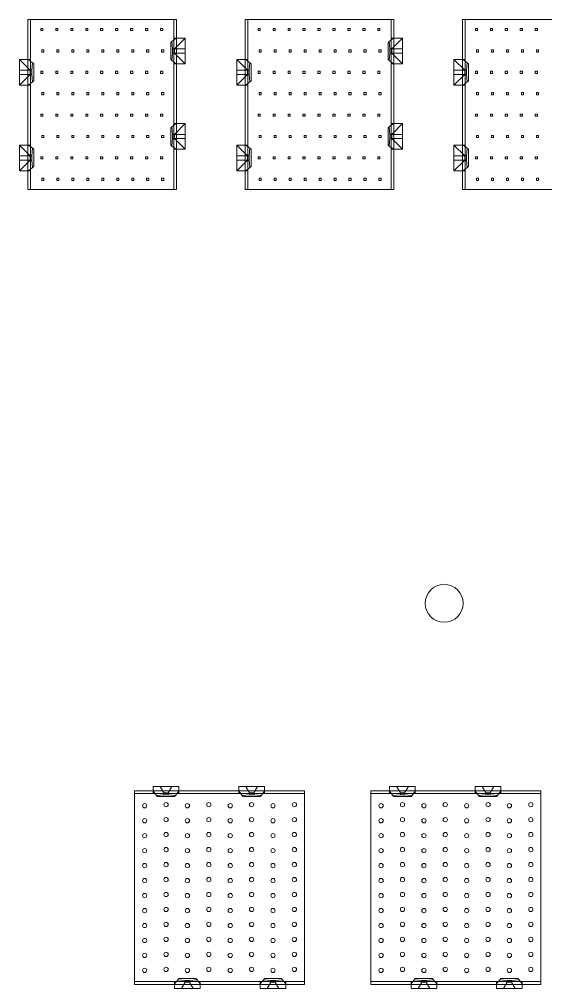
# Model space of a CAD drawing. Header units: millimetres. Extents: x -84 to 500, y -79 to 331.
# Drawn here: x 218.1 to 267.3, y 45.3 to 135.9 of the extents above; entities that cross this region are included whole.
import ezdxf
from ezdxf.lldxf.tags import DXFTag

# ---------------------------------------------------------------- set-up
doc = ezdxf.new("R2010")
doc.units = ezdxf.units.MM
tags = doc.linetypes.add('HIDDEN', pattern=[1.905, 1.27, -0.635]).pattern_tags.tags
tags[6:7] = [DXFTag(74, 4), DXFTag(75, 0), DXFTag(340, '0'), DXFTag(46, 1.0), DXFTag(50, 0.0), DXFTag(44, 0.0), DXFTag(45, 0.0)]
tags[4:5] = [DXFTag(74, 4), DXFTag(75, 0), DXFTag(340, '0'), DXFTag(46, 1.0), DXFTag(50, 0.0), DXFTag(44, 0.0), DXFTag(45, 0.0)]

msp = doc.modelspace()

# ---------------------------------------------------------------- linework, layer by layer
at = {"color": 7, "linetype": 'Continuous', "lineweight": 15}
for p, q in [((218.89, 135.95), (218.89, 132.2)), ((219.14, 135.95), (218.89, 135.95)), ((219.14, 135.95), (219.14, 132.2)), ((232.54, 135.95), (219.14, 135.95)), ((232.54, 134.2), (232.54, 135.95)), ((232.79, 135.95), (232.54, 135.95)), ((232.79, 135.95), (232.79, 134.2)), ((239.21, 135.95), (239.21, 132.2)), ((239.46, 135.95), (239.21, 135.95)), ((239.46, 135.95), (239.46, 132.2)), ((252.86, 135.95), (239.46, 135.95)), ((252.86, 134.2), (252.86, 135.95)), ((253.11, 135.95), (252.86, 135.95)), ((253.11, 135.95), (253.11, 134.2)), ((259.53, 135.95), (259.53, 132.2)), ((259.78, 135.95), (259.53, 135.95)), ((259.78, 135.95), (259.78, 132.2)), ((273.18, 135.95), (259.78, 135.95)), ((232.74, 134.2), (232.359, 133.895)), ((232.54, 134.2), (232.74, 134.2)), ((233.59, 134.2), (232.59, 133.2)), ((232.74, 134.2), (233.59, 134.2)), ((233.59, 134.2), (233.59, 133.2)), ((253.06, 134.2), (252.679, 133.895)), ((252.86, 134.2), (253.06, 134.2)), ((253.91, 134.2), (252.91, 133.2)), ((253.06, 134.2), (253.91, 134.2)), ((253.91, 134.2), (253.91, 133.2)), ((232.24, 133.8), (232.359, 133.895)), ((232.24, 132.2), (232.24, 133.8)), ((232.359, 133.895), (232.42, 133.2)), ((252.56, 133.8), (252.679, 133.895)), ((252.56, 132.2), (252.56, 133.8)), ((252.679, 133.895), (252.74, 133.2)), ((232.42, 132.8), (232.359, 132.105)), ((232.42, 133.2), (232.42, 132.8)), ((232.59, 133.2), (232.42, 133.2)), ((232.42, 132.8), (232.59, 132.8)), ((232.59, 132.8), (232.59, 133.2)), ((233.59, 133.2), (232.59, 133.2)), ((232.59, 132.8), (233.59, 131.8)), ((232.59, 132.8), (233.59, 132.8)), ((233.59, 133.2), (233.59, 132.8)), ((233.59, 132.8), (233.59, 131.8)), ((252.74, 132.8), (252.679, 132.105)), ((252.74, 133.2), (252.74, 132.8)), ((252.91, 133.2), (252.74, 133.2)), ((252.74, 132.8), (252.91, 132.8)), ((252.91, 132.8), (252.91, 133.2)), ((253.91, 133.2), (252.91, 133.2)), ((252.91, 132.8), (253.91, 131.8)), ((252.91, 132.8), (253.91, 132.8)), ((253.91, 133.2), (253.91, 132.8)), ((253.91, 132.8), (253.91, 131.8)), ((219.09, 131.2), (218.09, 132.2)), ((218.09, 131.2), (218.09, 132.2)), ((218.09, 132.2), (218.94, 132.2)), ((219.321, 131.895), (218.94, 132.2)), ((218.94, 132.2), (219.14, 132.2)), ((219.26, 131.2), (219.321, 131.895)), ((219.321, 131.895), (219.44, 131.8)), ((219.44, 131.8), (219.44, 130.2)), ((232.359, 132.105), (232.24, 132.2)), ((232.359, 132.105), (232.74, 131.8)), ((232.54, 126.2), (232.54, 131.8)), ((232.74, 131.8), (232.54, 131.8)), ((233.59, 131.8), (232.74, 131.8)), ((232.79, 131.8), (232.79, 126.2)), ((238.41, 132.2), (239.26, 132.2)), ((239.41, 131.2), (238.41, 132.2)), ((238.41, 131.2), (238.41, 132.2)), ((239.641, 131.895), (239.26, 132.2)), ((239.26, 132.2), (239.46, 132.2)), ((239.58, 131.2), (239.641, 131.895)), ((239.641, 131.895), (239.76, 131.8)), ((239.76, 131.8), (239.76, 130.2)), ((252.679, 132.105), (252.56, 132.2)), ((252.679, 132.105), (253.06, 131.8)), ((252.86, 126.2), (252.86, 131.8)), ((253.06, 131.8), (252.86, 131.8)), ((253.91, 131.8), (253.06, 131.8)), ((253.11, 131.8), (253.11, 126.2)), ((258.73, 132.2), (259.58, 132.2)), ((259.73, 131.2), (258.73, 132.2)), ((258.73, 131.2), (258.73, 132.2)), ((259.961, 131.895), (259.58, 132.2)), ((259.58, 132.2), (259.78, 132.2)), ((259.9, 131.2), (259.961, 131.895)), ((259.961, 131.895), (260.08, 131.8)), ((260.08, 131.8), (260.08, 130.2)), ((218.09, 130.8), (218.09, 131.2)), ((219.09, 131.2), (218.09, 131.2)), ((218.09, 129.8), (218.09, 130.8)), ((218.09, 129.8), (219.09, 130.8)), ((218.09, 130.8), (219.09, 130.8)), ((219.09, 131.2), (219.09, 130.8)), ((219.26, 131.2), (219.09, 131.2)), ((219.09, 130.8), (219.26, 130.8)), ((219.26, 130.8), (219.26, 131.2)), ((219.321, 130.105), (219.26, 130.8)), ((238.41, 130.8), (238.41, 131.2)), ((239.41, 131.2), (238.41, 131.2)), ((238.41, 129.8), (239.41, 130.8)), ((238.41, 129.8), (238.41, 130.8)), ((238.41, 130.8), (239.41, 130.8)), ((239.58, 131.2), (239.41, 131.2)), ((239.41, 131.2), (239.41, 130.8)), ((239.41, 130.8), (239.58, 130.8)), ((239.58, 130.8), (239.58, 131.2)), ((239.641, 130.105), (239.58, 130.8)), ((258.73, 130.8), (258.73, 131.2)), ((259.73, 131.2), (258.73, 131.2)), ((258.73, 129.8), (258.73, 130.8)), ((258.73, 129.8), (259.73, 130.8)), ((258.73, 130.8), (259.73, 130.8)), ((259.9, 131.2), (259.73, 131.2)), ((259.73, 131.2), (259.73, 130.8)), ((259.73, 130.8), (259.9, 130.8)), ((259.9, 130.8), (259.9, 131.2)), ((259.961, 130.105), (259.9, 130.8)), ((218.94, 129.8), (218.09, 129.8)), ((218.89, 124.2), (218.89, 129.8)), ((219.321, 130.105), (218.94, 129.8)), ((219.14, 129.8), (218.94, 129.8)), ((219.14, 129.8), (219.14, 124.2)), ((219.44, 130.2), (219.321, 130.105)), ((239.26, 129.8), (238.41, 129.8)), ((239.21, 124.2), (239.21, 129.8)), ((239.641, 130.105), (239.26, 129.8)), ((239.46, 129.8), (239.26, 129.8)), ((239.46, 129.8), (239.46, 124.2)), ((239.76, 130.2), (239.641, 130.105)), ((259.58, 129.8), (258.73, 129.8)), ((259.53, 124.2), (259.53, 129.8)), ((259.961, 130.105), (259.58, 129.8)), ((259.78, 129.8), (259.58, 129.8)), ((259.78, 129.8), (259.78, 124.2)), ((260.08, 130.2), (259.961, 130.105)), ((232.74, 126.2), (232.359, 125.895)), ((232.54, 126.2), (232.74, 126.2)), ((233.59, 126.2), (232.59, 125.2)), ((232.74, 126.2), (233.59, 126.2)), ((233.59, 126.2), (233.59, 125.2)), ((253.06, 126.2), (252.679, 125.895)), ((252.86, 126.2), (253.06, 126.2)), ((253.91, 126.2), (252.91, 125.2)), ((253.06, 126.2), (253.91, 126.2)), ((253.91, 126.2), (253.91, 125.2)), ((232.24, 125.8), (232.359, 125.895)), ((232.24, 124.2), (232.24, 125.8)), ((232.359, 125.895), (232.42, 125.2)), ((232.59, 125.2), (232.42, 125.2)), ((232.42, 125.2), (232.42, 124.8)), ((232.59, 124.8), (232.59, 125.2)), ((233.59, 125.2), (232.59, 125.2)), ((233.59, 125.2), (233.59, 124.8)), ((252.56, 125.8), (252.679, 125.895)), ((252.56, 124.2), (252.56, 125.8)), ((252.679, 125.895), (252.74, 125.2)), ((252.74, 125.2), (252.74, 124.8)), ((252.91, 125.2), (252.74, 125.2)), ((252.91, 124.8), (252.91, 125.2)), ((253.91, 125.2), (252.91, 125.2)), ((253.91, 125.2), (253.91, 124.8)), ((218.09, 124.2), (218.94, 124.2)), ((219.09, 123.2), (218.09, 124.2)), ((218.09, 123.2), (218.09, 124.2)), ((218.94, 124.2), (219.321, 123.895)), ((218.94, 124.2), (219.14, 124.2)), ((232.359, 124.105), (232.24, 124.2)), ((232.42, 124.8), (232.359, 124.105)), ((232.42, 124.8), (232.59, 124.8)), ((232.59, 124.8), (233.59, 124.8)), ((232.59, 124.8), (233.59, 123.8)), ((233.59, 124.8), (233.59, 123.8)), ((238.41, 124.2), (239.26, 124.2)), ((239.41, 123.2), (238.41, 124.2)), ((238.41, 123.2), (238.41, 124.2)), ((239.26, 124.2), (239.641, 123.895)), ((239.26, 124.2), (239.46, 124.2)), ((252.679, 124.105), (252.56, 124.2)), ((252.74, 124.8), (252.679, 124.105)), ((252.74, 124.8), (252.91, 124.8)), ((252.91, 124.8), (253.91, 124.8)), ((252.91, 124.8), (253.91, 123.8)), ((253.91, 124.8), (253.91, 123.8)), ((259.73, 123.2), (258.73, 124.2)), ((258.73, 123.2), (258.73, 124.2)), ((258.73, 124.2), (259.58, 124.2)), ((259.58, 124.2), (259.961, 123.895)), ((259.58, 124.2), (259.78, 124.2)), ((219.26, 123.2), (219.321, 123.895)), ((219.321, 123.895), (219.44, 123.8)), ((219.44, 123.8), (219.44, 122.2)), ((232.74, 123.8), (232.359, 124.105)), ((232.54, 120.05), (232.54, 123.8)), ((232.74, 123.8), (232.54, 123.8)), ((233.59, 123.8), (232.74, 123.8)), ((232.79, 123.8), (232.79, 120.05)), ((239.58, 123.2), (239.641, 123.895)), ((239.641, 123.895), (239.76, 123.8)), ((239.76, 123.8), (239.76, 122.2)), ((253.06, 123.8), (252.679, 124.105)), ((252.86, 120.05), (252.86, 123.8)), ((253.06, 123.8), (252.86, 123.8)), ((253.91, 123.8), (253.06, 123.8)), ((253.11, 123.8), (253.11, 120.05)), ((259.9, 123.2), (259.961, 123.895)), ((259.961, 123.895), (260.08, 123.8)), ((260.08, 123.8), (260.08, 122.2)), ((218.09, 122.8), (218.09, 123.2)), ((219.09, 123.2), (218.09, 123.2)), ((218.09, 121.8), (219.09, 122.8)), ((218.09, 122.8), (219.09, 122.8)), ((218.09, 121.8), (218.09, 122.8)), ((219.26, 123.2), (219.09, 123.2)), ((219.09, 123.2), (219.09, 122.8)), ((219.09, 122.8), (219.26, 122.8)), ((219.26, 122.8), (219.26, 123.2)), ((219.321, 122.105), (219.26, 122.8)), ((238.41, 122.8), (238.41, 123.2)), ((239.41, 123.2), (238.41, 123.2)), ((238.41, 121.8), (239.41, 122.8)), ((238.41, 121.8), (238.41, 122.8)), ((238.41, 122.8), (239.41, 122.8)), ((239.58, 123.2), (239.41, 123.2)), ((239.41, 123.2), (239.41, 122.8)), ((239.41, 122.8), (239.58, 122.8)), ((239.58, 122.8), (239.58, 123.2)), ((239.641, 122.105), (239.58, 122.8)), ((258.73, 122.8), (258.73, 123.2)), ((259.73, 123.2), (258.73, 123.2)), ((258.73, 121.8), (259.73, 122.8)), ((258.73, 121.8), (258.73, 122.8)), ((258.73, 122.8), (259.73, 122.8)), ((259.9, 123.2), (259.73, 123.2)), ((259.73, 123.2), (259.73, 122.8)), ((259.73, 122.8), (259.9, 122.8)), ((259.9, 122.8), (259.9, 123.2)), ((259.961, 122.105), (259.9, 122.8)), ((218.94, 121.8), (218.09, 121.8)), ((218.89, 120.05), (218.89, 121.8)), ((218.94, 121.8), (219.321, 122.105)), ((219.14, 121.8), (218.94, 121.8)), ((219.14, 121.8), (219.14, 120.05)), ((219.44, 122.2), (219.321, 122.105)), ((239.26, 121.8), (238.41, 121.8)), ((239.21, 120.05), (239.21, 121.8)), ((239.26, 121.8), (239.641, 122.105)), ((239.46, 121.8), (239.26, 121.8)), ((239.46, 121.8), (239.46, 120.05)), ((239.76, 122.2), (239.641, 122.105)), ((259.58, 121.8), (258.73, 121.8)), ((259.53, 120.05), (259.53, 121.8)), ((259.58, 121.8), (259.961, 122.105)), ((259.78, 121.8), (259.58, 121.8)), ((259.78, 121.8), (259.78, 120.05)), ((260.08, 122.2), (259.961, 122.105)), ((218.89, 120.05), (219.14, 120.05)), ((219.14, 120.05), (232.54, 120.05)), ((232.79, 120.05), (232.54, 120.05)), ((239.21, 120.05), (239.46, 120.05)), ((239.46, 120.05), (252.86, 120.05)), ((253.11, 120.05), (252.86, 120.05)), ((259.53, 120.05), (259.78, 120.05)), ((259.78, 120.05), (273.18, 120.05)), ((228.854, 63.82), (230.604, 63.82)), ((228.854, 63.82), (228.854, 63.57)), ((230.604, 63.57), (228.854, 63.57)), ((228.854, 63.57), (228.854, 45.97)), ((230.604, 63.77), (230.604, 64.22)), ((230.604, 64.22), (231.258, 64.22)), ((230.909, 63.389), (230.604, 63.77)), ((230.604, 63.57), (230.604, 63.77)), ((230.909, 63.389), (231.604, 63.45)), ((231.258, 64.22), (231.604, 63.62)), ((231.258, 64.22), (232.35, 64.22)), ((232.004, 63.62), (231.604, 63.62)), ((231.604, 63.62), (231.604, 63.45)), ((231.604, 63.45), (232.004, 63.45)), ((232.004, 63.62), (232.35, 64.22)), ((232.004, 63.45), (232.004, 63.62)), ((232.004, 63.45), (232.699, 63.389)), ((232.35, 64.22), (233.004, 64.22)), ((232.699, 63.389), (233.004, 63.77)), ((233.004, 64.22), (233.004, 63.77)), ((233.004, 63.82), (238.604, 63.82)), ((233.004, 63.77), (233.004, 63.57)), ((238.604, 63.57), (233.004, 63.57)), ((238.604, 63.77), (238.604, 64.22)), ((238.604, 64.22), (239.258, 64.22)), ((238.909, 63.389), (238.604, 63.77)), ((238.604, 63.57), (238.604, 63.77)), ((238.909, 63.389), (239.604, 63.45)), ((239.258, 64.22), (239.604, 63.62)), ((239.258, 64.22), (240.35, 64.22)), ((240.004, 63.62), (239.604, 63.62)), ((239.604, 63.62), (239.604, 63.45)), ((239.604, 63.45), (240.004, 63.45)), ((240.004, 63.62), (240.35, 64.22)), ((240.004, 63.45), (240.004, 63.62)), ((240.004, 63.45), (240.699, 63.389)), ((240.35, 64.22), (241.004, 64.22)), ((241.004, 63.77), (240.699, 63.389)), ((241.004, 64.22), (241.004, 63.77)), ((241.004, 63.82), (244.754, 63.82)), ((241.004, 63.77), (241.004, 63.57)), ((244.754, 63.57), (241.004, 63.57)), ((244.754, 63.82), (244.754, 63.57)), ((244.754, 45.97), (244.754, 63.57)), ((250.964, 63.82), (252.714, 63.82)), ((250.964, 63.82), (250.964, 63.57)), ((250.964, 63.57), (250.964, 45.97)), ((252.714, 63.57), (250.964, 63.57)), ((252.714, 63.77), (252.714, 64.22)), ((252.714, 64.22), (253.368, 64.22)), ((253.019, 63.389), (252.714, 63.77)), ((252.714, 63.57), (252.714, 63.77)), ((253.019, 63.389), (253.714, 63.45)), ((253.368, 64.22), (253.714, 63.62)), ((253.368, 64.22), (254.46, 64.22)), ((254.114, 63.62), (253.714, 63.62)), ((253.714, 63.62), (253.714, 63.45)), ((253.714, 63.45), (254.114, 63.45)), ((254.114, 63.62), (254.46, 64.22)), ((254.114, 63.45), (254.114, 63.62)), ((254.114, 63.45), (254.809, 63.389)), ((254.46, 64.22), (255.114, 64.22)), ((254.809, 63.389), (255.114, 63.77)), ((255.114, 64.22), (255.114, 63.77)), ((255.114, 63.82), (260.714, 63.82)), ((255.114, 63.77), (255.114, 63.57)), ((260.714, 63.57), (255.114, 63.57)), ((260.714, 63.77), (260.714, 64.22)), ((260.714, 64.22), (261.368, 64.22)), ((261.019, 63.389), (260.714, 63.77)), ((260.714, 63.57), (260.714, 63.77)), ((261.019, 63.389), (261.714, 63.45)), ((261.368, 64.22), (261.714, 63.62)), ((261.368, 64.22), (262.46, 64.22)), ((262.114, 63.62), (261.714, 63.62)), ((261.714, 63.62), (261.714, 63.45)), ((261.714, 63.45), (262.114, 63.45)), ((262.114, 63.62), (262.46, 64.22)), ((262.114, 63.45), (262.114, 63.62)), ((262.114, 63.45), (262.809, 63.389)), ((262.46, 64.22), (263.114, 64.22)), ((263.114, 63.77), (262.809, 63.389)), ((263.114, 64.22), (263.114, 63.77)), ((263.114, 63.82), (266.864, 63.82)), ((263.114, 63.77), (263.114, 63.57)), ((266.864, 63.57), (263.114, 63.57)), ((266.864, 63.82), (266.864, 63.57)), ((266.864, 45.97), (266.864, 63.57)), ((231.004, 63.27), (230.909, 63.389)), ((232.604, 63.27), (231.004, 63.27)), ((232.699, 63.389), (232.604, 63.27)), ((239.004, 63.27), (238.909, 63.389)), ((240.604, 63.27), (239.004, 63.27)), ((240.699, 63.389), (240.604, 63.27)), ((253.114, 63.27), (253.019, 63.389)), ((254.714, 63.27), (253.114, 63.27)), ((254.809, 63.389), (254.714, 63.27)), ((261.114, 63.27), (261.019, 63.389)), ((262.714, 63.27), (261.114, 63.27)), ((262.809, 63.389), (262.714, 63.27)), ((232.909, 46.151), (233.004, 46.27)), ((233.004, 46.27), (234.604, 46.27)), ((234.604, 46.27), (234.699, 46.151)), ((240.908, 46.151), (241.004, 46.27)), ((241.004, 46.27), (242.604, 46.27)), ((242.604, 46.27), (242.7, 46.151)), ((255.019, 46.151), (255.114, 46.27)), ((255.114, 46.27), (256.714, 46.27)), ((256.714, 46.27), (256.809, 46.151)), ((263.018, 46.151), (263.114, 46.27)), ((263.114, 46.27), (264.714, 46.27)), ((264.714, 46.27), (264.81, 46.151)), ((228.854, 45.97), (232.604, 45.97)), ((228.854, 45.97), (228.854, 45.72)), ((228.854, 45.72), (232.604, 45.72)), ((232.909, 46.151), (232.604, 45.77)), ((232.604, 45.77), (232.604, 45.97)), ((232.604, 45.32), (232.604, 45.77)), ((233.258, 45.32), (232.604, 45.32)), ((233.604, 46.09), (232.909, 46.151)), ((233.604, 45.92), (233.258, 45.32)), ((234.35, 45.32), (233.258, 45.32)), ((233.604, 46.09), (233.604, 45.92)), ((234.004, 46.09), (233.604, 46.09)), ((233.604, 45.92), (234.004, 45.92)), ((234.699, 46.151), (234.004, 46.09)), ((234.004, 45.92), (234.004, 46.09)), ((234.35, 45.32), (234.004, 45.92)), ((235.004, 45.32), (234.35, 45.32)), ((234.699, 46.151), (235.004, 45.77)), ((235.004, 45.97), (240.604, 45.97)), ((235.004, 45.97), (235.004, 45.77)), ((235.004, 45.77), (235.004, 45.32)), ((240.604, 45.72), (235.004, 45.72)), ((240.604, 45.77), (240.908, 46.151)), ((240.604, 45.77), (240.604, 45.97)), ((240.604, 45.32), (240.604, 45.77)), ((241.258, 45.32), (240.604, 45.32)), ((241.604, 46.09), (240.908, 46.151)), ((241.604, 45.92), (241.258, 45.32)), ((242.35, 45.32), (241.258, 45.32)), ((242.004, 46.09), (241.604, 46.09)), ((241.604, 46.09), (241.604, 45.92)), ((241.604, 45.92), (242.004, 45.92)), ((242.7, 46.151), (242.004, 46.09)), ((242.004, 45.92), (242.004, 46.09)), ((242.35, 45.32), (242.004, 45.92)), ((243.004, 45.32), (242.35, 45.32)), ((242.7, 46.151), (243.004, 45.77)), ((243.004, 45.97), (244.754, 45.97)), ((243.004, 45.97), (243.004, 45.77)), ((243.004, 45.77), (243.004, 45.32)), ((244.754, 45.72), (243.004, 45.72)), ((244.754, 45.72), (244.754, 45.97)), ((250.964, 45.97), (254.714, 45.97)), ((250.964, 45.97), (250.964, 45.72)), ((250.964, 45.72), (254.714, 45.72)), ((255.019, 46.151), (254.714, 45.77)), ((254.714, 45.77), (254.714, 45.97)), ((254.714, 45.32), (254.714, 45.77)), ((255.368, 45.32), (254.714, 45.32)), ((255.714, 46.09), (255.019, 46.151)), ((255.714, 45.92), (255.368, 45.32)), ((256.46, 45.32), (255.368, 45.32)), ((255.714, 46.09), (255.714, 45.92)), ((256.114, 46.09), (255.714, 46.09)), ((255.714, 45.92), (256.114, 45.92)), ((256.809, 46.151), (256.114, 46.09)), ((256.114, 45.92), (256.114, 46.09)), ((256.46, 45.32), (256.114, 45.92)), ((257.114, 45.32), (256.46, 45.32)), ((256.809, 46.151), (257.114, 45.77)), ((257.114, 45.97), (262.714, 45.97)), ((257.114, 45.97), (257.114, 45.77)), ((257.114, 45.77), (257.114, 45.32)), ((262.714, 45.72), (257.114, 45.72)), ((262.714, 45.77), (263.018, 46.151)), ((262.714, 45.77), (262.714, 45.97)), ((262.714, 45.32), (262.714, 45.77)), ((263.368, 45.32), (262.714, 45.32)), ((263.714, 46.09), (263.018, 46.151)), ((263.714, 45.92), (263.368, 45.32)), ((264.46, 45.32), (263.368, 45.32)), ((263.714, 46.09), (263.714, 45.92)), ((264.114, 46.09), (263.714, 46.09)), ((263.714, 45.92), (264.114, 45.92)), ((264.81, 46.151), (264.114, 46.09)), ((264.114, 45.92), (264.114, 46.09)), ((264.46, 45.32), (264.114, 45.92)), ((265.114, 45.32), (264.46, 45.32)), ((264.81, 46.151), (265.114, 45.77)), ((265.114, 45.97), (266.864, 45.97)), ((265.114, 45.97), (265.114, 45.77)), ((265.114, 45.77), (265.114, 45.32)), ((266.864, 45.72), (265.114, 45.72)), ((266.864, 45.72), (266.864, 45.97))]:
    msp.add_line(p, q, dxfattribs=at)
at = {"color": 7, "linetype": 'HIDDEN', "lineweight": 0}
for p, q in [((220.09, 135.1), (220.29, 135.1)), ((220.09, 135.1), (220.09, 134.9)), ((220.29, 135.1), (220.29, 134.9)), ((221.49, 135.1), (221.49, 134.9)), ((221.49, 135.1), (221.69, 135.1)), ((221.69, 135.1), (221.69, 134.9)), ((222.89, 135.1), (222.89, 134.9)), ((222.89, 135.1), (223.09, 135.1)), ((223.09, 135.1), (223.09, 134.9)), ((224.29, 135.1), (224.29, 134.9)), ((224.29, 135.1), (224.49, 135.1)), ((224.49, 135.1), (224.49, 134.9)), ((225.69, 135.1), (225.69, 134.9)), ((225.69, 135.1), (225.89, 135.1)), ((225.89, 135.1), (225.89, 134.9)), ((227.09, 135.1), (227.29, 135.1)), ((227.09, 135.1), (227.09, 134.9)), ((227.29, 135.1), (227.29, 134.9)), ((228.49, 135.1), (228.49, 134.9)), ((228.49, 135.1), (228.69, 135.1)), ((228.69, 135.1), (228.69, 134.9)), ((229.89, 135.1), (229.89, 134.9)), ((229.89, 135.1), (230.09, 135.1)), ((230.09, 135.1), (230.09, 134.9)), ((231.29, 135.1), (231.29, 134.9)), ((231.29, 135.1), (231.49, 135.1)), ((231.49, 135.1), (231.49, 134.9)), ((240.41, 135.1), (240.61, 135.1)), ((240.41, 135.1), (240.41, 134.9)), ((240.61, 135.1), (240.61, 134.9)), ((241.81, 135.1), (242.01, 135.1)), ((241.81, 135.1), (241.81, 134.9)), ((242.01, 135.1), (242.01, 134.9)), ((243.21, 135.1), (243.41, 135.1)), ((243.21, 135.1), (243.21, 134.9)), ((243.41, 135.1), (243.41, 134.9)), ((244.61, 135.1), (244.61, 134.9)), ((244.61, 135.1), (244.81, 135.1)), ((244.81, 135.1), (244.81, 134.9)), ((246.01, 135.1), (246.21, 135.1)), ((246.01, 135.1), (246.01, 134.9)), ((246.21, 135.1), (246.21, 134.9)), ((247.41, 135.1), (247.61, 135.1)), ((247.41, 135.1), (247.41, 134.9)), ((247.61, 135.1), (247.61, 134.9)), ((248.81, 135.1), (249.01, 135.1)), ((248.81, 135.1), (248.81, 134.9)), ((249.01, 135.1), (249.01, 134.9)), ((250.21, 135.1), (250.21, 134.9)), ((250.21, 135.1), (250.41, 135.1)), ((250.41, 135.1), (250.41, 134.9)), ((251.61, 135.1), (251.61, 134.9)), ((251.61, 135.1), (251.81, 135.1)), ((251.81, 135.1), (251.81, 134.9)), ((260.73, 135.1), (260.73, 134.9)), ((260.73, 135.1), (260.93, 135.1)), ((260.93, 135.1), (260.93, 134.9)), ((262.13, 135.1), (262.13, 134.9)), ((262.13, 135.1), (262.33, 135.1)), ((262.33, 135.1), (262.33, 134.9)), ((263.53, 135.1), (263.53, 134.9)), ((263.53, 135.1), (263.73, 135.1)), ((263.73, 135.1), (263.73, 134.9)), ((264.93, 135.1), (265.13, 135.1)), ((264.93, 135.1), (264.93, 134.9)), ((265.13, 135.1), (265.13, 134.9)), ((266.33, 135.1), (266.53, 135.1)), ((266.33, 135.1), (266.33, 134.9)), ((266.53, 135.1), (266.53, 134.9)), ((220.29, 134.9), (220.09, 134.9)), ((221.69, 134.9), (221.49, 134.9)), ((223.09, 134.9), (222.89, 134.9)), ((224.49, 134.9), (224.29, 134.9)), ((225.89, 134.9), (225.69, 134.9)), ((227.29, 134.9), (227.09, 134.9)), ((228.69, 134.9), (228.49, 134.9)), ((230.09, 134.9), (229.89, 134.9)), ((231.49, 134.9), (231.29, 134.9)), ((232.54, 131.8), (232.54, 134.2)), ((232.79, 134.2), (232.79, 131.8)), ((240.61, 134.9), (240.41, 134.9)), ((242.01, 134.9), (241.81, 134.9)), ((243.41, 134.9), (243.21, 134.9)), ((244.81, 134.9), (244.61, 134.9)), ((246.21, 134.9), (246.01, 134.9)), ((247.61, 134.9), (247.41, 134.9)), ((249.01, 134.9), (248.81, 134.9)), ((250.41, 134.9), (250.21, 134.9)), ((251.81, 134.9), (251.61, 134.9)), ((252.86, 131.8), (252.86, 134.2)), ((253.11, 134.2), (253.11, 131.8)), ((260.93, 134.9), (260.73, 134.9)), ((262.33, 134.9), (262.13, 134.9)), ((263.73, 134.9), (263.53, 134.9)), ((265.13, 134.9), (264.93, 134.9)), ((266.53, 134.9), (266.33, 134.9)), ((220.19, 133.1), (220.39, 133.1)), ((220.19, 132.9), (220.19, 133.1)), ((220.19, 132.9), (220.39, 132.9)), ((220.39, 133.1), (220.39, 132.9)), ((221.59, 132.9), (221.59, 133.1)), ((221.59, 133.1), (221.79, 133.1)), ((221.59, 132.9), (221.79, 132.9)), ((221.79, 133.1), (221.79, 132.9)), ((222.99, 132.9), (222.99, 133.1)), ((222.99, 133.1), (223.19, 133.1)), ((222.99, 132.9), (223.19, 132.9)), ((223.19, 133.1), (223.19, 132.9)), ((224.39, 132.9), (224.39, 133.1)), ((224.39, 133.1), (224.59, 133.1)), ((224.39, 132.9), (224.59, 132.9)), ((224.59, 133.1), (224.59, 132.9)), ((225.79, 132.9), (225.79, 133.1)), ((225.79, 133.1), (225.99, 133.1)), ((225.79, 132.9), (225.99, 132.9)), ((225.99, 133.1), (225.99, 132.9)), ((227.19, 132.9), (227.19, 133.1)), ((227.19, 133.1), (227.39, 133.1)), ((227.19, 132.9), (227.39, 132.9)), ((227.39, 133.1), (227.39, 132.9)), ((228.59, 133.1), (228.79, 133.1)), ((228.59, 132.9), (228.59, 133.1)), ((228.59, 132.9), (228.79, 132.9)), ((228.79, 133.1), (228.79, 132.9)), ((229.99, 133.1), (230.19, 133.1)), ((229.99, 132.9), (229.99, 133.1)), ((229.99, 132.9), (230.19, 132.9)), ((230.19, 133.1), (230.19, 132.9)), ((231.39, 133.1), (231.59, 133.1)), ((231.39, 132.9), (231.39, 133.1)), ((231.39, 132.9), (231.59, 132.9)), ((231.59, 133.1), (231.59, 132.9)), ((240.51, 132.9), (240.51, 133.1)), ((240.51, 133.1), (240.71, 133.1)), ((240.51, 132.9), (240.71, 132.9)), ((240.71, 133.1), (240.71, 132.9)), ((241.91, 132.9), (241.91, 133.1)), ((241.91, 133.1), (242.11, 133.1)), ((241.91, 132.9), (242.11, 132.9)), ((242.11, 133.1), (242.11, 132.9)), ((243.31, 132.9), (243.31, 133.1)), ((243.31, 133.1), (243.51, 133.1)), ((243.31, 132.9), (243.51, 132.9)), ((243.51, 133.1), (243.51, 132.9)), ((244.71, 132.9), (244.71, 133.1)), ((244.71, 133.1), (244.91, 133.1)), ((244.71, 132.9), (244.91, 132.9)), ((244.91, 133.1), (244.91, 132.9)), ((246.11, 132.9), (246.11, 133.1)), ((246.11, 133.1), (246.31, 133.1)), ((246.11, 132.9), (246.31, 132.9)), ((246.31, 133.1), (246.31, 132.9)), ((247.51, 132.9), (247.51, 133.1)), ((247.51, 133.1), (247.71, 133.1)), ((247.51, 132.9), (247.71, 132.9)), ((247.71, 133.1), (247.71, 132.9)), ((248.91, 132.9), (248.91, 133.1)), ((248.91, 133.1), (249.11, 133.1)), ((248.91, 132.9), (249.11, 132.9)), ((249.11, 133.1), (249.11, 132.9)), ((250.31, 132.9), (250.31, 133.1)), ((250.31, 133.1), (250.51, 133.1)), ((250.31, 132.9), (250.51, 132.9)), ((250.51, 133.1), (250.51, 132.9)), ((251.71, 132.9), (251.71, 133.1)), ((251.71, 133.1), (251.91, 133.1)), ((251.71, 132.9), (251.91, 132.9)), ((251.91, 133.1), (251.91, 132.9)), ((260.83, 133.1), (261.03, 133.1)), ((260.83, 132.9), (260.83, 133.1)), ((260.83, 132.9), (261.03, 132.9)), ((261.03, 133.1), (261.03, 132.9)), ((262.23, 132.9), (262.23, 133.1)), ((262.23, 133.1), (262.43, 133.1)), ((262.23, 132.9), (262.43, 132.9)), ((262.43, 133.1), (262.43, 132.9)), ((263.63, 132.9), (263.63, 133.1)), ((263.63, 133.1), (263.83, 133.1)), ((263.63, 132.9), (263.83, 132.9)), ((263.83, 133.1), (263.83, 132.9)), ((265.03, 132.9), (265.03, 133.1)), ((265.03, 133.1), (265.23, 133.1)), ((265.03, 132.9), (265.23, 132.9)), ((265.23, 133.1), (265.23, 132.9)), ((266.43, 132.9), (266.43, 133.1)), ((266.43, 133.1), (266.63, 133.1)), ((266.43, 132.9), (266.63, 132.9)), ((266.63, 133.1), (266.63, 132.9)), ((218.89, 129.8), (218.89, 132.2)), ((219.14, 129.8), (219.14, 132.2)), ((239.21, 129.8), (239.21, 132.2)), ((239.46, 129.8), (239.46, 132.2)), ((259.53, 129.8), (259.53, 132.2)), ((259.78, 129.8), (259.78, 132.2)), ((220.09, 131.1), (220.09, 130.9)), ((220.09, 131.1), (220.29, 131.1)), ((220.29, 130.9), (220.09, 130.9)), ((220.29, 131.1), (220.29, 130.9)), ((221.49, 131.1), (221.49, 130.9)), ((221.49, 131.1), (221.69, 131.1)), ((221.69, 130.9), (221.49, 130.9)), ((221.69, 131.1), (221.69, 130.9)), ((222.89, 131.1), (222.89, 130.9)), ((222.89, 131.1), (223.09, 131.1)), ((223.09, 130.9), (222.89, 130.9)), ((223.09, 131.1), (223.09, 130.9)), ((224.29, 131.1), (224.29, 130.9)), ((224.29, 131.1), (224.49, 131.1)), ((224.49, 130.9), (224.29, 130.9)), ((224.49, 131.1), (224.49, 130.9)), ((225.69, 131.1), (225.69, 130.9)), ((225.69, 131.1), (225.89, 131.1)), ((225.89, 130.9), (225.69, 130.9)), ((225.89, 131.1), (225.89, 130.9)), ((227.09, 131.1), (227.29, 131.1)), ((227.09, 131.1), (227.09, 130.9)), ((227.29, 130.9), (227.09, 130.9)), ((227.29, 131.1), (227.29, 130.9)), ((228.49, 131.1), (228.49, 130.9)), ((228.49, 131.1), (228.69, 131.1)), ((228.69, 130.9), (228.49, 130.9)), ((228.69, 131.1), (228.69, 130.9)), ((229.89, 131.1), (229.89, 130.9)), ((229.89, 131.1), (230.09, 131.1)), ((230.09, 130.9), (229.89, 130.9)), ((230.09, 131.1), (230.09, 130.9)), ((231.29, 131.1), (231.29, 130.9)), ((231.29, 131.1), (231.49, 131.1)), ((231.49, 130.9), (231.29, 130.9)), ((231.49, 131.1), (231.49, 130.9)), ((240.41, 131.1), (240.41, 130.9)), ((240.41, 131.1), (240.61, 131.1)), ((240.61, 130.9), (240.41, 130.9)), ((240.61, 131.1), (240.61, 130.9)), ((241.81, 131.1), (242.01, 131.1)), ((241.81, 131.1), (241.81, 130.9)), ((242.01, 130.9), (241.81, 130.9)), ((242.01, 131.1), (242.01, 130.9)), ((243.21, 131.1), (243.21, 130.9)), ((243.21, 131.1), (243.41, 131.1)), ((243.41, 130.9), (243.21, 130.9)), ((243.41, 131.1), (243.41, 130.9)), ((244.61, 131.1), (244.61, 130.9)), ((244.61, 131.1), (244.81, 131.1)), ((244.81, 130.9), (244.61, 130.9)), ((244.81, 131.1), (244.81, 130.9)), ((246.01, 131.1), (246.21, 131.1)), ((246.01, 131.1), (246.01, 130.9)), ((246.21, 130.9), (246.01, 130.9)), ((246.21, 131.1), (246.21, 130.9)), ((247.41, 131.1), (247.61, 131.1)), ((247.41, 131.1), (247.41, 130.9)), ((247.61, 130.9), (247.41, 130.9)), ((247.61, 131.1), (247.61, 130.9)), ((248.81, 131.1), (249.01, 131.1)), ((248.81, 131.1), (248.81, 130.9)), ((249.01, 130.9), (248.81, 130.9)), ((249.01, 131.1), (249.01, 130.9)), ((250.21, 131.1), (250.41, 131.1)), ((250.21, 131.1), (250.21, 130.9)), ((250.41, 130.9), (250.21, 130.9)), ((250.41, 131.1), (250.41, 130.9)), ((251.61, 131.1), (251.61, 130.9)), ((251.61, 131.1), (251.81, 131.1)), ((251.81, 130.9), (251.61, 130.9)), ((251.81, 131.1), (251.81, 130.9)), ((260.73, 131.1), (260.73, 130.9)), ((260.73, 131.1), (260.93, 131.1)), ((260.93, 130.9), (260.73, 130.9)), ((260.93, 131.1), (260.93, 130.9)), ((262.13, 131.1), (262.33, 131.1)), ((262.13, 131.1), (262.13, 130.9)), ((262.33, 130.9), (262.13, 130.9)), ((262.33, 131.1), (262.33, 130.9)), ((263.53, 131.1), (263.53, 130.9)), ((263.53, 131.1), (263.73, 131.1)), ((263.73, 130.9), (263.53, 130.9)), ((263.73, 131.1), (263.73, 130.9)), ((264.93, 131.1), (265.13, 131.1)), ((264.93, 131.1), (264.93, 130.9)), ((265.13, 130.9), (264.93, 130.9)), ((265.13, 131.1), (265.13, 130.9)), ((266.33, 131.1), (266.53, 131.1)), ((266.33, 131.1), (266.33, 130.9)), ((266.53, 130.9), (266.33, 130.9)), ((266.53, 131.1), (266.53, 130.9)), ((220.19, 129.1), (220.39, 129.1)), ((220.19, 128.9), (220.19, 129.1)), ((220.19, 128.9), (220.39, 128.9)), ((220.39, 129.1), (220.39, 128.9)), ((221.59, 129.1), (221.79, 129.1)), ((221.59, 128.9), (221.59, 129.1)), ((221.59, 128.9), (221.79, 128.9)), ((221.79, 129.1), (221.79, 128.9)), ((222.99, 129.1), (223.19, 129.1)), ((222.99, 128.9), (222.99, 129.1)), ((222.99, 128.9), (223.19, 128.9)), ((223.19, 129.1), (223.19, 128.9)), ((224.39, 129.1), (224.59, 129.1)), ((224.39, 128.9), (224.39, 129.1)), ((224.39, 128.9), (224.59, 128.9)), ((224.59, 129.1), (224.59, 128.9)), ((225.79, 129.1), (225.99, 129.1)), ((225.79, 128.9), (225.79, 129.1)), ((225.79, 128.9), (225.99, 128.9)), ((225.99, 129.1), (225.99, 128.9)), ((227.19, 128.9), (227.19, 129.1)), ((227.19, 129.1), (227.39, 129.1)), ((227.19, 128.9), (227.39, 128.9)), ((227.39, 129.1), (227.39, 128.9)), ((228.59, 129.1), (228.79, 129.1)), ((228.59, 128.9), (228.59, 129.1)), ((228.59, 128.9), (228.79, 128.9)), ((228.79, 129.1), (228.79, 128.9)), ((229.99, 129.1), (230.19, 129.1)), ((229.99, 128.9), (229.99, 129.1)), ((229.99, 128.9), (230.19, 128.9)), ((230.19, 129.1), (230.19, 128.9)), ((231.39, 129.1), (231.59, 129.1)), ((231.39, 128.9), (231.39, 129.1)), ((231.39, 128.9), (231.59, 128.9)), ((231.59, 129.1), (231.59, 128.9)), ((240.51, 128.9), (240.51, 129.1)), ((240.51, 129.1), (240.71, 129.1)), ((240.51, 128.9), (240.71, 128.9)), ((240.71, 129.1), (240.71, 128.9)), ((241.91, 128.9), (241.91, 129.1)), ((241.91, 129.1), (242.11, 129.1)), ((241.91, 128.9), (242.11, 128.9)), ((242.11, 129.1), (242.11, 128.9)), ((243.31, 128.9), (243.31, 129.1)), ((243.31, 129.1), (243.51, 129.1)), ((243.31, 128.9), (243.51, 128.9)), ((243.51, 129.1), (243.51, 128.9)), ((244.71, 129.1), (244.91, 129.1)), ((244.71, 128.9), (244.71, 129.1)), ((244.71, 128.9), (244.91, 128.9)), ((244.91, 129.1), (244.91, 128.9)), ((246.11, 129.1), (246.31, 129.1)), ((246.11, 128.9), (246.11, 129.1)), ((246.11, 128.9), (246.31, 128.9)), ((246.31, 129.1), (246.31, 128.9)), ((247.51, 128.9), (247.51, 129.1)), ((247.51, 129.1), (247.71, 129.1)), ((247.51, 128.9), (247.71, 128.9)), ((247.71, 129.1), (247.71, 128.9)), ((248.91, 129.1), (249.11, 129.1)), ((248.91, 128.9), (248.91, 129.1)), ((248.91, 128.9), (249.11, 128.9)), ((249.11, 129.1), (249.11, 128.9)), ((250.31, 129.1), (250.51, 129.1)), ((250.31, 128.9), (250.31, 129.1)), ((250.31, 128.9), (250.51, 128.9)), ((250.51, 129.1), (250.51, 128.9)), ((251.71, 129.1), (251.91, 129.1)), ((251.71, 128.9), (251.71, 129.1)), ((251.71, 128.9), (251.91, 128.9)), ((251.91, 129.1), (251.91, 128.9)), ((260.83, 129.1), (261.03, 129.1)), ((260.83, 128.9), (260.83, 129.1)), ((260.83, 128.9), (261.03, 128.9)), ((261.03, 129.1), (261.03, 128.9)), ((262.23, 128.9), (262.23, 129.1)), ((262.23, 129.1), (262.43, 129.1)), ((262.23, 128.9), (262.43, 128.9)), ((262.43, 129.1), (262.43, 128.9)), ((263.63, 129.1), (263.83, 129.1)), ((263.63, 128.9), (263.63, 129.1)), ((263.63, 128.9), (263.83, 128.9)), ((263.83, 129.1), (263.83, 128.9)), ((265.03, 129.1), (265.23, 129.1)), ((265.03, 128.9), (265.03, 129.1)), ((265.03, 128.9), (265.23, 128.9)), ((265.23, 129.1), (265.23, 128.9)), ((266.43, 129.1), (266.63, 129.1)), ((266.43, 128.9), (266.43, 129.1)), ((266.43, 128.9), (266.63, 128.9)), ((266.63, 129.1), (266.63, 128.9)), ((220.09, 127.1), (220.29, 127.1)), ((220.09, 127.1), (220.09, 126.9)), ((220.29, 126.9), (220.09, 126.9)), ((220.29, 127.1), (220.29, 126.9)), ((221.49, 127.1), (221.69, 127.1)), ((221.49, 127.1), (221.49, 126.9)), ((221.69, 126.9), (221.49, 126.9)), ((221.69, 127.1), (221.69, 126.9)), ((222.89, 127.1), (223.09, 127.1)), ((222.89, 127.1), (222.89, 126.9)), ((223.09, 126.9), (222.89, 126.9)), ((223.09, 127.1), (223.09, 126.9)), ((224.29, 127.1), (224.49, 127.1)), ((224.29, 127.1), (224.29, 126.9)), ((224.49, 126.9), (224.29, 126.9)), ((224.49, 127.1), (224.49, 126.9)), ((225.69, 127.1), (225.89, 127.1)), ((225.69, 127.1), (225.69, 126.9)), ((225.89, 126.9), (225.69, 126.9)), ((225.89, 127.1), (225.89, 126.9)), ((227.09, 127.1), (227.29, 127.1)), ((227.09, 127.1), (227.09, 126.9)), ((227.29, 126.9), (227.09, 126.9)), ((227.29, 127.1), (227.29, 126.9)), ((228.49, 127.1), (228.69, 127.1)), ((228.49, 127.1), (228.49, 126.9)), ((228.69, 126.9), (228.49, 126.9)), ((228.69, 127.1), (228.69, 126.9)), ((229.89, 127.1), (230.09, 127.1)), ((229.89, 127.1), (229.89, 126.9)), ((230.09, 126.9), (229.89, 126.9)), ((230.09, 127.1), (230.09, 126.9)), ((231.29, 127.1), (231.49, 127.1)), ((231.29, 127.1), (231.29, 126.9)), ((231.49, 126.9), (231.29, 126.9)), ((231.49, 127.1), (231.49, 126.9)), ((240.41, 127.1), (240.61, 127.1)), ((240.41, 127.1), (240.41, 126.9)), ((240.61, 126.9), (240.41, 126.9)), ((240.61, 127.1), (240.61, 126.9)), ((241.81, 127.1), (241.81, 126.9)), ((241.81, 127.1), (242.01, 127.1)), ((242.01, 126.9), (241.81, 126.9)), ((242.01, 127.1), (242.01, 126.9)), ((243.21, 127.1), (243.41, 127.1)), ((243.21, 127.1), (243.21, 126.9)), ((243.41, 126.9), (243.21, 126.9)), ((243.41, 127.1), (243.41, 126.9)), ((244.61, 127.1), (244.81, 127.1)), ((244.61, 127.1), (244.61, 126.9)), ((244.81, 126.9), (244.61, 126.9)), ((244.81, 127.1), (244.81, 126.9)), ((246.01, 127.1), (246.21, 127.1)), ((246.01, 127.1), (246.01, 126.9)), ((246.21, 126.9), (246.01, 126.9)), ((246.21, 127.1), (246.21, 126.9)), ((247.41, 127.1), (247.61, 127.1)), ((247.41, 127.1), (247.41, 126.9)), ((247.61, 126.9), (247.41, 126.9)), ((247.61, 127.1), (247.61, 126.9)), ((248.81, 127.1), (248.81, 126.9)), ((248.81, 127.1), (249.01, 127.1)), ((249.01, 126.9), (248.81, 126.9)), ((249.01, 127.1), (249.01, 126.9)), ((250.21, 127.1), (250.41, 127.1)), ((250.21, 127.1), (250.21, 126.9)), ((250.41, 126.9), (250.21, 126.9)), ((250.41, 127.1), (250.41, 126.9)), ((251.61, 127.1), (251.81, 127.1)), ((251.61, 127.1), (251.61, 126.9)), ((251.81, 126.9), (251.61, 126.9)), ((251.81, 127.1), (251.81, 126.9)), ((260.73, 127.1), (260.73, 126.9)), ((260.73, 127.1), (260.93, 127.1)), ((260.93, 126.9), (260.73, 126.9)), ((260.93, 127.1), (260.93, 126.9)), ((262.13, 127.1), (262.13, 126.9)), ((262.13, 127.1), (262.33, 127.1)), ((262.33, 126.9), (262.13, 126.9)), ((262.33, 127.1), (262.33, 126.9)), ((263.53, 127.1), (263.53, 126.9)), ((263.53, 127.1), (263.73, 127.1)), ((263.73, 126.9), (263.53, 126.9)), ((263.73, 127.1), (263.73, 126.9)), ((264.93, 127.1), (264.93, 126.9)), ((264.93, 127.1), (265.13, 127.1)), ((265.13, 126.9), (264.93, 126.9)), ((265.13, 127.1), (265.13, 126.9)), ((266.33, 127.1), (266.33, 126.9)), ((266.33, 127.1), (266.53, 127.1)), ((266.53, 126.9), (266.33, 126.9)), ((266.53, 127.1), (266.53, 126.9)), ((232.54, 123.8), (232.54, 126.2)), ((232.79, 126.2), (232.79, 123.8)), ((252.86, 123.8), (252.86, 126.2)), ((253.11, 126.2), (253.11, 123.8)), ((220.19, 125.1), (220.39, 125.1)), ((220.19, 124.9), (220.19, 125.1)), ((220.39, 125.1), (220.39, 124.9)), ((221.59, 125.1), (221.79, 125.1)), ((221.59, 124.9), (221.59, 125.1)), ((221.79, 125.1), (221.79, 124.9)), ((222.99, 125.1), (223.19, 125.1)), ((222.99, 124.9), (222.99, 125.1)), ((223.19, 125.1), (223.19, 124.9)), ((224.39, 125.1), (224.59, 125.1)), ((224.39, 124.9), (224.39, 125.1)), ((224.59, 125.1), (224.59, 124.9)), ((225.79, 125.1), (225.99, 125.1)), ((225.79, 124.9), (225.79, 125.1)), ((225.99, 125.1), (225.99, 124.9)), ((227.19, 124.9), (227.19, 125.1)), ((227.19, 125.1), (227.39, 125.1)), ((227.39, 125.1), (227.39, 124.9)), ((228.59, 125.1), (228.79, 125.1)), ((228.59, 124.9), (228.59, 125.1)), ((228.79, 125.1), (228.79, 124.9)), ((229.99, 125.1), (230.19, 125.1)), ((229.99, 124.9), (229.99, 125.1)), ((230.19, 125.1), (230.19, 124.9)), ((231.39, 125.1), (231.59, 125.1)), ((231.39, 124.9), (231.39, 125.1)), ((231.59, 125.1), (231.59, 124.9)), ((240.51, 124.9), (240.51, 125.1)), ((240.51, 125.1), (240.71, 125.1)), ((240.71, 125.1), (240.71, 124.9)), ((241.91, 125.1), (242.11, 125.1)), ((241.91, 124.9), (241.91, 125.1)), ((242.11, 125.1), (242.11, 124.9)), ((243.31, 124.9), (243.31, 125.1)), ((243.31, 125.1), (243.51, 125.1)), ((243.51, 125.1), (243.51, 124.9)), ((244.71, 124.9), (244.71, 125.1)), ((244.71, 125.1), (244.91, 125.1)), ((244.91, 125.1), (244.91, 124.9)), ((246.11, 125.1), (246.31, 125.1)), ((246.11, 124.9), (246.11, 125.1)), ((246.31, 125.1), (246.31, 124.9)), ((247.51, 124.9), (247.51, 125.1)), ((247.51, 125.1), (247.71, 125.1)), ((247.71, 125.1), (247.71, 124.9)), ((248.91, 125.1), (249.11, 125.1)), ((248.91, 124.9), (248.91, 125.1)), ((249.11, 125.1), (249.11, 124.9)), ((250.31, 125.1), (250.51, 125.1)), ((250.31, 124.9), (250.31, 125.1)), ((250.51, 125.1), (250.51, 124.9)), ((251.71, 124.9), (251.71, 125.1)), ((251.71, 125.1), (251.91, 125.1)), ((251.91, 125.1), (251.91, 124.9)), ((260.83, 124.9), (260.83, 125.1)), ((260.83, 125.1), (261.03, 125.1)), ((261.03, 125.1), (261.03, 124.9)), ((262.23, 124.9), (262.23, 125.1)), ((262.23, 125.1), (262.43, 125.1)), ((262.43, 125.1), (262.43, 124.9)), ((263.63, 125.1), (263.83, 125.1)), ((263.63, 124.9), (263.63, 125.1)), ((263.83, 125.1), (263.83, 124.9)), ((265.03, 124.9), (265.03, 125.1)), ((265.03, 125.1), (265.23, 125.1)), ((265.23, 125.1), (265.23, 124.9)), ((266.43, 124.9), (266.43, 125.1)), ((266.43, 125.1), (266.63, 125.1)), ((266.63, 125.1), (266.63, 124.9)), ((218.89, 121.8), (218.89, 124.2)), ((219.14, 121.8), (219.14, 124.2)), ((220.19, 124.9), (220.39, 124.9)), ((221.59, 124.9), (221.79, 124.9)), ((222.99, 124.9), (223.19, 124.9)), ((224.39, 124.9), (224.59, 124.9)), ((225.79, 124.9), (225.99, 124.9)), ((227.19, 124.9), (227.39, 124.9)), ((228.59, 124.9), (228.79, 124.9)), ((229.99, 124.9), (230.19, 124.9)), ((231.39, 124.9), (231.59, 124.9)), ((239.21, 121.8), (239.21, 124.2)), ((239.46, 121.8), (239.46, 124.2)), ((240.51, 124.9), (240.71, 124.9)), ((241.91, 124.9), (242.11, 124.9)), ((243.31, 124.9), (243.51, 124.9)), ((244.71, 124.9), (244.91, 124.9)), ((246.11, 124.9), (246.31, 124.9)), ((247.51, 124.9), (247.71, 124.9)), ((248.91, 124.9), (249.11, 124.9)), ((250.31, 124.9), (250.51, 124.9)), ((251.71, 124.9), (251.91, 124.9)), ((259.53, 121.8), (259.53, 124.2)), ((259.78, 121.8), (259.78, 124.2)), ((260.83, 124.9), (261.03, 124.9)), ((262.23, 124.9), (262.43, 124.9)), ((263.63, 124.9), (263.83, 124.9)), ((265.03, 124.9), (265.23, 124.9)), ((266.43, 124.9), (266.63, 124.9)), ((220.09, 123.1), (220.29, 123.1)), ((220.09, 123.1), (220.09, 122.9)), ((220.29, 122.9), (220.09, 122.9)), ((220.29, 123.1), (220.29, 122.9)), ((221.49, 123.1), (221.69, 123.1)), ((221.49, 123.1), (221.49, 122.9)), ((221.69, 122.9), (221.49, 122.9)), ((221.69, 123.1), (221.69, 122.9)), ((222.89, 123.1), (223.09, 123.1)), ((222.89, 123.1), (222.89, 122.9)), ((223.09, 122.9), (222.89, 122.9)), ((223.09, 123.1), (223.09, 122.9)), ((224.29, 123.1), (224.49, 123.1)), ((224.29, 123.1), (224.29, 122.9)), ((224.49, 122.9), (224.29, 122.9)), ((224.49, 123.1), (224.49, 122.9)), ((225.69, 123.1), (225.89, 123.1)), ((225.69, 123.1), (225.69, 122.9)), ((225.89, 122.9), (225.69, 122.9)), ((225.89, 123.1), (225.89, 122.9)), ((227.09, 123.1), (227.29, 123.1)), ((227.09, 123.1), (227.09, 122.9)), ((227.29, 122.9), (227.09, 122.9)), ((227.29, 123.1), (227.29, 122.9)), ((228.49, 123.1), (228.69, 123.1)), ((228.49, 123.1), (228.49, 122.9)), ((228.69, 122.9), (228.49, 122.9)), ((228.69, 123.1), (228.69, 122.9)), ((229.89, 123.1), (230.09, 123.1)), ((229.89, 123.1), (229.89, 122.9)), ((230.09, 122.9), (229.89, 122.9)), ((230.09, 123.1), (230.09, 122.9)), ((231.29, 123.1), (231.49, 123.1)), ((231.29, 123.1), (231.29, 122.9)), ((231.49, 122.9), (231.29, 122.9)), ((231.49, 123.1), (231.49, 122.9)), ((240.41, 123.1), (240.41, 122.9)), ((240.41, 123.1), (240.61, 123.1)), ((240.61, 122.9), (240.41, 122.9)), ((240.61, 123.1), (240.61, 122.9)), ((241.81, 123.1), (241.81, 122.9)), ((241.81, 123.1), (242.01, 123.1)), ((242.01, 122.9), (241.81, 122.9)), ((242.01, 123.1), (242.01, 122.9)), ((243.21, 123.1), (243.41, 123.1)), ((243.21, 123.1), (243.21, 122.9)), ((243.41, 122.9), (243.21, 122.9)), ((243.41, 123.1), (243.41, 122.9)), ((244.61, 123.1), (244.61, 122.9)), ((244.61, 123.1), (244.81, 123.1)), ((244.81, 122.9), (244.61, 122.9)), ((244.81, 123.1), (244.81, 122.9)), ((246.01, 123.1), (246.01, 122.9)), ((246.01, 123.1), (246.21, 123.1)), ((246.21, 122.9), (246.01, 122.9)), ((246.21, 123.1), (246.21, 122.9)), ((247.41, 123.1), (247.41, 122.9)), ((247.41, 123.1), (247.61, 123.1)), ((247.61, 122.9), (247.41, 122.9)), ((247.61, 123.1), (247.61, 122.9)), ((248.81, 123.1), (248.81, 122.9)), ((248.81, 123.1), (249.01, 123.1)), ((249.01, 122.9), (248.81, 122.9)), ((249.01, 123.1), (249.01, 122.9)), ((250.21, 123.1), (250.21, 122.9)), ((250.21, 123.1), (250.41, 123.1)), ((250.41, 122.9), (250.21, 122.9)), ((250.41, 123.1), (250.41, 122.9)), ((251.61, 123.1), (251.61, 122.9)), ((251.61, 123.1), (251.81, 123.1)), ((251.81, 122.9), (251.61, 122.9)), ((251.81, 123.1), (251.81, 122.9)), ((260.73, 123.1), (260.93, 123.1)), ((260.73, 123.1), (260.73, 122.9)), ((260.93, 122.9), (260.73, 122.9)), ((260.93, 123.1), (260.93, 122.9)), ((262.13, 123.1), (262.13, 122.9)), ((262.13, 123.1), (262.33, 123.1)), ((262.33, 122.9), (262.13, 122.9)), ((262.33, 123.1), (262.33, 122.9)), ((263.53, 123.1), (263.53, 122.9)), ((263.53, 123.1), (263.73, 123.1)), ((263.73, 122.9), (263.53, 122.9)), ((263.73, 123.1), (263.73, 122.9)), ((264.93, 123.1), (264.93, 122.9)), ((264.93, 123.1), (265.13, 123.1)), ((265.13, 122.9), (264.93, 122.9)), ((265.13, 123.1), (265.13, 122.9)), ((266.33, 123.1), (266.53, 123.1)), ((266.33, 123.1), (266.33, 122.9)), ((266.53, 122.9), (266.33, 122.9)), ((266.53, 123.1), (266.53, 122.9)), ((220.19, 121.1), (220.39, 121.1)), ((220.19, 120.9), (220.19, 121.1)), ((220.19, 120.9), (220.39, 120.9)), ((220.39, 121.1), (220.39, 120.9)), ((221.59, 120.9), (221.59, 121.1)), ((221.59, 121.1), (221.79, 121.1)), ((221.59, 120.9), (221.79, 120.9)), ((221.79, 121.1), (221.79, 120.9)), ((222.99, 120.9), (222.99, 121.1)), ((222.99, 121.1), (223.19, 121.1)), ((222.99, 120.9), (223.19, 120.9)), ((223.19, 121.1), (223.19, 120.9)), ((224.39, 120.9), (224.39, 121.1)), ((224.39, 121.1), (224.59, 121.1)), ((224.39, 120.9), (224.59, 120.9)), ((224.59, 121.1), (224.59, 120.9)), ((225.79, 120.9), (225.79, 121.1)), ((225.79, 121.1), (225.99, 121.1)), ((225.79, 120.9), (225.99, 120.9)), ((225.99, 121.1), (225.99, 120.9)), ((227.19, 120.9), (227.19, 121.1)), ((227.19, 121.1), (227.39, 121.1)), ((227.19, 120.9), (227.39, 120.9)), ((227.39, 121.1), (227.39, 120.9)), ((228.59, 120.9), (228.59, 121.1)), ((228.59, 121.1), (228.79, 121.1)), ((228.59, 120.9), (228.79, 120.9)), ((228.79, 121.1), (228.79, 120.9)), ((229.99, 120.9), (229.99, 121.1)), ((229.99, 121.1), (230.19, 121.1)), ((229.99, 120.9), (230.19, 120.9)), ((230.19, 121.1), (230.19, 120.9)), ((231.39, 120.9), (231.39, 121.1)), ((231.39, 121.1), (231.59, 121.1)), ((231.39, 120.9), (231.59, 120.9)), ((231.59, 121.1), (231.59, 120.9)), ((240.51, 120.9), (240.51, 121.1)), ((240.51, 121.1), (240.71, 121.1)), ((240.51, 120.9), (240.71, 120.9)), ((240.71, 121.1), (240.71, 120.9)), ((241.91, 120.9), (241.91, 121.1)), ((241.91, 121.1), (242.11, 121.1)), ((241.91, 120.9), (242.11, 120.9)), ((242.11, 121.1), (242.11, 120.9)), ((243.31, 120.9), (243.31, 121.1)), ((243.31, 121.1), (243.51, 121.1)), ((243.31, 120.9), (243.51, 120.9)), ((243.51, 121.1), (243.51, 120.9)), ((244.71, 121.1), (244.91, 121.1)), ((244.71, 120.9), (244.71, 121.1)), ((244.71, 120.9), (244.91, 120.9)), ((244.91, 121.1), (244.91, 120.9)), ((246.11, 120.9), (246.11, 121.1)), ((246.11, 121.1), (246.31, 121.1)), ((246.11, 120.9), (246.31, 120.9)), ((246.31, 121.1), (246.31, 120.9)), ((247.51, 120.9), (247.51, 121.1)), ((247.51, 121.1), (247.71, 121.1)), ((247.51, 120.9), (247.71, 120.9)), ((247.71, 121.1), (247.71, 120.9)), ((248.91, 120.9), (248.91, 121.1)), ((248.91, 121.1), (249.11, 121.1)), ((248.91, 120.9), (249.11, 120.9)), ((249.11, 121.1), (249.11, 120.9)), ((250.31, 120.9), (250.31, 121.1)), ((250.31, 121.1), (250.51, 121.1)), ((250.31, 120.9), (250.51, 120.9)), ((250.51, 121.1), (250.51, 120.9)), ((251.71, 120.9), (251.71, 121.1)), ((251.71, 121.1), (251.91, 121.1)), ((251.71, 120.9), (251.91, 120.9)), ((251.91, 121.1), (251.91, 120.9)), ((260.83, 121.1), (261.03, 121.1)), ((260.83, 120.9), (260.83, 121.1)), ((260.83, 120.9), (261.03, 120.9)), ((261.03, 121.1), (261.03, 120.9)), ((262.23, 121.1), (262.43, 121.1)), ((262.23, 120.9), (262.23, 121.1)), ((262.23, 120.9), (262.43, 120.9)), ((262.43, 121.1), (262.43, 120.9)), ((263.63, 121.1), (263.83, 121.1)), ((263.63, 120.9), (263.63, 121.1)), ((263.63, 120.9), (263.83, 120.9)), ((263.83, 121.1), (263.83, 120.9)), ((265.03, 121.1), (265.23, 121.1)), ((265.03, 120.9), (265.03, 121.1)), ((265.03, 120.9), (265.23, 120.9)), ((265.23, 121.1), (265.23, 120.9)), ((266.43, 121.1), (266.63, 121.1)), ((266.43, 120.9), (266.43, 121.1)), ((266.43, 120.9), (266.63, 120.9)), ((266.63, 121.1), (266.63, 120.9)), ((230.604, 63.82), (233.004, 63.82)), ((233.004, 63.57), (230.604, 63.57)), ((238.604, 63.82), (241.004, 63.82)), ((241.004, 63.57), (238.604, 63.57)), ((252.714, 63.82), (255.114, 63.82)), ((255.114, 63.57), (252.714, 63.57)), ((260.714, 63.82), (263.114, 63.82)), ((263.114, 63.57), (260.714, 63.57)), ((235.004, 45.97), (232.604, 45.97)), ((235.004, 45.72), (232.604, 45.72)), ((243.004, 45.97), (240.604, 45.97)), ((243.004, 45.72), (240.604, 45.72)), ((257.114, 45.97), (254.714, 45.97)), ((257.114, 45.72), (254.714, 45.72)), ((265.114, 45.97), (262.714, 45.97)), ((265.114, 45.72), (262.714, 45.72))]:
    msp.add_line(p, q, dxfattribs=at)
at = {"color": 7, "linetype": 'Continuous', "lineweight": 15}
msp.add_circle((257.81, 81.35), 1.775, dxfattribs=at)
at = {"color": 7, "linetype": 'HIDDEN', "lineweight": 0}
for centre in [(229.804, 62.42), (231.804, 62.52), (233.804, 62.42), (235.804, 62.52), (237.804, 62.42), (239.804, 62.52), (241.804, 62.42), (243.804, 62.52), (251.914, 62.42), (253.914, 62.52), (255.914, 62.42), (257.914, 62.52), (259.914, 62.42), (261.914, 62.52), (263.914, 62.42), (265.914, 62.52), (229.804, 61.02), (231.804, 61.12), (233.804, 61.02), (235.804, 61.12), (237.804, 61.02), (239.804, 61.12), (241.804, 61.02), (243.804, 61.12), (251.914, 61.02), (253.914, 61.12), (255.914, 61.02), (257.914, 61.12), (259.914, 61.02), (261.914, 61.12), (263.914, 61.02), (265.914, 61.12), (229.804, 59.62), (231.804, 59.72), (233.804, 59.62), (235.804, 59.72), (237.804, 59.62), (239.804, 59.72), (241.804, 59.62), (243.804, 59.72), (251.914, 59.62), (253.914, 59.72), (255.914, 59.62), (257.914, 59.72), (259.914, 59.62), (261.914, 59.72), (263.914, 59.62), (265.914, 59.72), (229.804, 58.22), (231.804, 58.32), (233.804, 58.22), (235.804, 58.32), (237.804, 58.22), (239.804, 58.32), (241.804, 58.22), (243.804, 58.32), (251.914, 58.22), (253.914, 58.32), (255.914, 58.22), (257.914, 58.32), (259.914, 58.22), (261.914, 58.32), (263.914, 58.22), (265.914, 58.32), (231.804, 56.92), (235.804, 56.92), (239.804, 56.92), (243.804, 56.92), (253.914, 56.92), (257.914, 56.92), (261.914, 56.92), (265.914, 56.92), (229.804, 56.82), (233.804, 56.82), (237.804, 56.82), (241.804, 56.82), (251.914, 56.82), (255.914, 56.82), (259.914, 56.82), (263.914, 56.82), (229.804, 55.42), (231.804, 55.52), (233.804, 55.42), (235.804, 55.52), (237.804, 55.42), (239.804, 55.52), (241.804, 55.42), (243.804, 55.52), (251.914, 55.42), (253.914, 55.52), (255.914, 55.42), (257.914, 55.52), (259.914, 55.42), (261.914, 55.52), (263.914, 55.42), (265.914, 55.52), (229.804, 54.02), (231.804, 54.12), (233.804, 54.02), (235.804, 54.12), (237.804, 54.02), (239.804, 54.12), (241.804, 54.02), (243.804, 54.12), (251.914, 54.02), (253.914, 54.12), (255.914, 54.02), (257.914, 54.12), (259.914, 54.02), (261.914, 54.12), (263.914, 54.02), (265.914, 54.12), (229.804, 52.62), (231.804, 52.72), (233.804, 52.62), (235.804, 52.72), (237.804, 52.62), (239.804, 52.72), (241.804, 52.62), (243.804, 52.72), (251.914, 52.62), (253.914, 52.72), (255.914, 52.62), (257.914, 52.72), (259.914, 52.62), (261.914, 52.72), (263.914, 52.62), (265.914, 52.72), (229.804, 51.22), (231.804, 51.32), (233.804, 51.22), (235.804, 51.32), (237.804, 51.22), (239.804, 51.32), (241.804, 51.22), (243.804, 51.32), (251.914, 51.22), (253.914, 51.32), (255.914, 51.22), (257.914, 51.32), (259.914, 51.22), (261.914, 51.32), (263.914, 51.22), (265.914, 51.32), (229.804, 49.82), (231.804, 49.92), (233.804, 49.82), (235.804, 49.92), (237.804, 49.82), (239.804, 49.92), (241.804, 49.82), (243.804, 49.92), (251.914, 49.82), (253.914, 49.92), (255.914, 49.82), (257.914, 49.92), (259.914, 49.82), (261.914, 49.92), (263.914, 49.82), (265.914, 49.92), (229.804, 48.42), (231.804, 48.52), (233.804, 48.42), (235.804, 48.52), (237.804, 48.42), (239.804, 48.52), (241.804, 48.42), (243.804, 48.52), (251.914, 48.42), (253.914, 48.52), (255.914, 48.42), (257.914, 48.52), (259.914, 48.42), (261.914, 48.52), (263.914, 48.42), (265.914, 48.52), (229.804, 47.02), (231.804, 47.12), (233.804, 47.02), (235.804, 47.12), (237.804, 47.02), (239.804, 47.12), (241.804, 47.02), (243.804, 47.12), (251.914, 47.02), (253.914, 47.12), (255.914, 47.02), (257.914, 47.12), (259.914, 47.02), (261.914, 47.12), (263.914, 47.02), (265.914, 47.12)]:
    msp.add_circle(centre, 0.2, dxfattribs=at)

doc.saveas('drawing.dxf')
